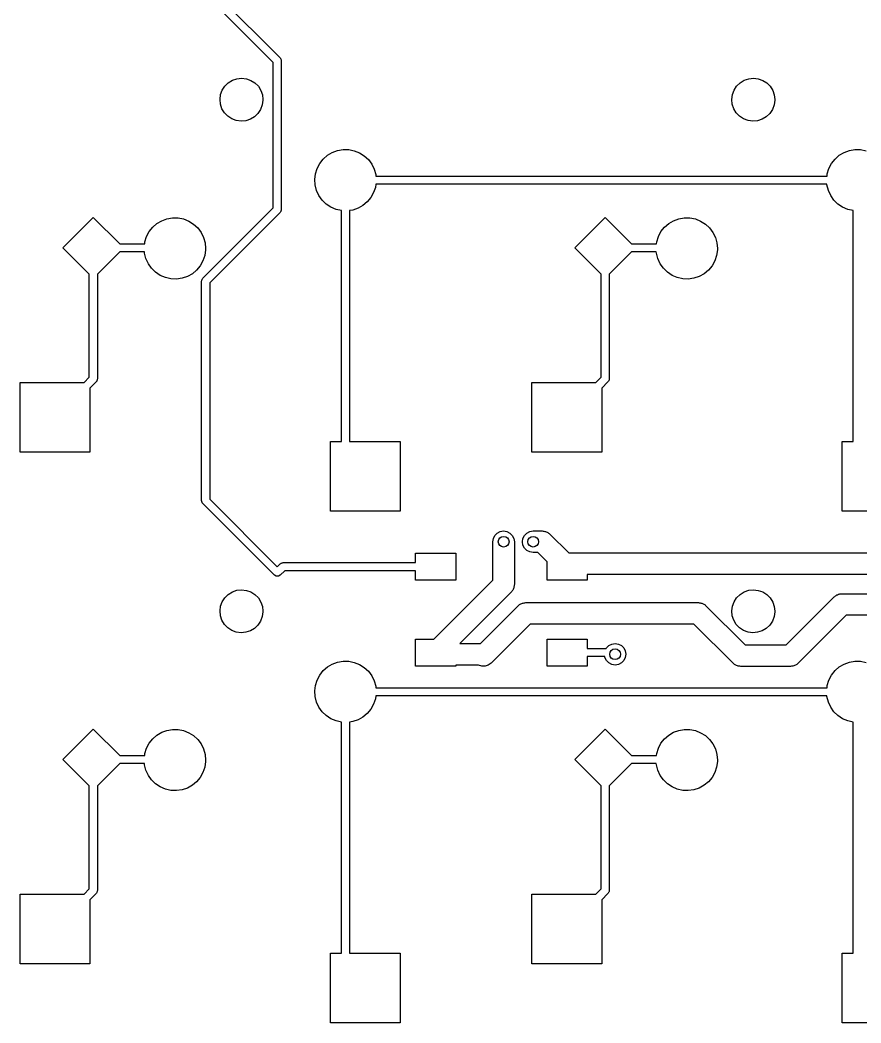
# Model space of a CAD drawing. Extents: x 62 to 250, y -152 to -58.
# Drawn here: x 61.67 to 92.97, y -152.41 to -115.07 of the extents above; entities that cross this region are included whole.
import ezdxf

# ---------------------------------------------------------------- set-up
doc = ezdxf.new("R2010")
doc.units = 0
doc.layers.add('BLACK', color=7, linetype='CONTINUOUS')

msp = doc.modelspace()

# ---------------------------------------------------------------- linework, layer by layer
at = {"layer": 'BLACK', "linetype": 'CONTINUOUS'}
for p, q in [((68.73, -113.857), (71.3531, -116.48)), ((71.097, -116.648), (68.4739, -114.025)), ((71.3531, -116.48), (71.3629, -116.497)), ((71.3629, -116.497), (71.3769, -116.511)), ((71.097, -122.061), (71.097, -116.648)), ((71.3769, -116.511), (71.382, -116.53)), ((71.382, -116.53), (71.3919, -116.547)), ((71.3919, -116.547), (71.3919, -116.567)), ((71.3919, -116.567), (71.397, -116.586)), ((71.397, -116.586), (71.397, -122.123)), ((69.5741, -117.309), (69.7429, -117.252)), ((69.7429, -117.252), (69.9203, -117.233)), ((69.9203, -117.233), (70.0974, -117.254)), ((88.6241, -117.309), (88.7929, -117.252)), ((88.7929, -117.252), (88.9703, -117.233)), ((88.9703, -117.233), (89.1474, -117.254)), ((69.1981, -117.678), (69.2948, -117.528)), ((69.2948, -117.528), (69.4222, -117.403)), ((69.4222, -117.403), (69.5741, -117.309)), ((70.0974, -117.254), (70.2654, -117.314)), ((70.2654, -117.314), (70.416, -117.41)), ((70.416, -117.41), (70.5417, -117.536)), ((70.5417, -117.536), (70.6362, -117.688)), ((88.2481, -117.678), (88.3448, -117.528)), ((88.3448, -117.528), (88.4722, -117.403)), ((88.4722, -117.403), (88.6241, -117.309)), ((89.1474, -117.254), (89.3154, -117.314)), ((89.3154, -117.314), (89.466, -117.41)), ((89.466, -117.41), (89.5917, -117.536)), ((89.5917, -117.536), (89.6862, -117.688)), ((69.1148, -118.022), (69.1371, -117.845)), ((69.1371, -117.845), (69.1981, -117.678)), ((70.6362, -117.688), (70.6948, -117.856)), ((70.6948, -117.856), (70.7147, -118.033)), ((88.1648, -118.022), (88.1871, -117.845)), ((88.1871, -117.845), (88.2481, -117.678)), ((89.6862, -117.688), (89.7448, -117.856)), ((89.7448, -117.856), (89.7647, -118.033)), ((69.1322, -118.2), (69.1148, -118.022)), ((69.1885, -118.369), (69.1322, -118.2)), ((69.2809, -118.521), (69.1885, -118.369)), ((70.6896, -118.232), (70.6262, -118.399)), ((70.7144, -118.056), (70.6896, -118.232)), ((70.7147, -118.033), (70.7144, -118.056)), ((88.1822, -118.2), (88.1648, -118.022)), ((88.2385, -118.369), (88.1822, -118.2)), ((88.3309, -118.521), (88.2385, -118.369)), ((89.7396, -118.232), (89.6762, -118.399)), ((89.7644, -118.056), (89.7396, -118.232)), ((89.7647, -118.033), (89.7644, -118.056)), ((69.4048, -118.65), (69.2809, -118.521)), ((69.554, -118.747), (69.4048, -118.65)), ((70.3984, -118.671), (70.2452, -118.762)), ((70.5276, -118.548), (70.3984, -118.671)), ((70.6262, -118.399), (70.5276, -118.548)), ((88.4548, -118.65), (88.3309, -118.521)), ((88.604, -118.747), (88.4548, -118.65)), ((89.4484, -118.671), (89.2952, -118.762)), ((89.5776, -118.548), (89.4484, -118.671)), ((89.6762, -118.399), (89.5776, -118.548)), ((69.7212, -118.81), (69.554, -118.747)), ((69.898, -118.833), (69.7212, -118.81)), ((70.0756, -118.817), (69.898, -118.833)), ((70.2452, -118.762), (70.0756, -118.817)), ((88.7712, -118.81), (88.604, -118.747)), ((88.948, -118.833), (88.7712, -118.81)), ((89.1256, -118.817), (88.948, -118.833)), ((89.2952, -118.762), (89.1256, -118.817)), ((72.9579, -120.244), (73.1152, -120.106)), ((73.1152, -120.106), (73.2949, -119.999)), ((73.2949, -119.999), (73.4912, -119.927)), ((73.4912, -119.927), (73.6973, -119.892)), ((73.6973, -119.892), (73.9065, -119.894)), ((73.9065, -119.894), (74.1116, -119.935)), ((74.1116, -119.935), (74.3059, -120.013)), ((74.3059, -120.013), (74.4828, -120.124)), ((74.4828, -120.124), (74.6364, -120.266)), ((92.0079, -120.244), (92.1652, -120.106)), ((92.1652, -120.106), (92.3449, -119.999)), ((92.3449, -119.999), (92.5412, -119.927)), ((92.5412, -119.927), (92.7473, -119.892)), ((92.7473, -119.892), (92.9565, -119.894)), ((92.9565, -119.894), (93.1616, -119.935)), ((72.669, -120.793), (72.731, -120.594)), ((72.731, -120.594), (72.8284, -120.408)), ((72.8284, -120.408), (72.9579, -120.244)), ((74.6364, -120.266), (74.7616, -120.434)), ((74.7616, -120.434), (74.8541, -120.621)), ((91.719, -120.793), (91.781, -120.594)), ((91.781, -120.594), (91.8784, -120.408)), ((91.8784, -120.408), (92.0079, -120.244)), ((72.6444, -121.001), (72.669, -120.793)), ((74.8541, -120.621), (74.9109, -120.823)), ((74.9109, -120.823), (74.9162, -120.881)), ((74.9162, -120.881), (91.7086, -120.881)), ((91.7086, -120.881), (91.719, -120.793)), ((72.6581, -121.21), (72.6444, -121.001)), ((72.7096, -121.413), (72.6581, -121.21)), ((74.8984, -121.298), (74.8312, -121.496)), ((74.9154, -121.181), (74.8984, -121.298)), ((91.7062, -121.181), (74.9154, -121.181)), ((91.7081, -121.21), (91.7062, -121.181)), ((91.7596, -121.413), (91.7081, -121.21)), ((72.7971, -121.602), (72.7096, -121.413)), ((72.9179, -121.773), (72.7971, -121.602)), ((74.729, -121.678), (74.5952, -121.839)), ((74.8312, -121.496), (74.729, -121.678)), ((91.8471, -121.603), (91.7596, -121.413)), ((91.9679, -121.773), (91.8471, -121.603)), ((68.4739, -124.684), (71.097, -122.061)), ((73.0677, -121.919), (72.9179, -121.773)), ((73.2416, -122.035), (73.0677, -121.919)), ((73.4338, -122.118), (73.2416, -122.035)), ((74.2519, -122.075), (74.0538, -122.142)), ((74.4344, -121.973), (74.2519, -122.075)), ((74.5952, -121.839), (74.4344, -121.973)), ((92.1177, -121.919), (91.9679, -121.773)), ((92.2916, -122.035), (92.1177, -121.919)), ((92.4838, -122.118), (92.2916, -122.035)), ((63.2679, -123.549), (64.3993, -122.417)), ((64.3993, -122.417), (65.3807, -123.399)), ((66.9449, -122.539), (67.1412, -122.467)), ((67.1412, -122.467), (67.3473, -122.432)), ((67.3473, -122.432), (67.5565, -122.434)), ((67.5565, -122.434), (67.7616, -122.475)), ((67.7616, -122.475), (67.9559, -122.553)), ((71.3531, -122.229), (68.73, -124.852)), ((71.3629, -122.212), (71.3531, -122.229)), ((71.3769, -122.198), (71.3629, -122.212)), ((71.382, -122.179), (71.3769, -122.198)), ((71.3919, -122.162), (71.382, -122.179)), ((71.397, -122.123), (71.3919, -122.142)), ((71.3919, -122.142), (71.3919, -122.162)), ((73.637, -122.164), (73.4338, -122.118)), ((73.637, -130.761), (73.637, -122.164)), ((74.0538, -122.142), (73.937, -122.159)), ((73.937, -122.159), (73.937, -130.761)), ((82.3179, -123.549), (83.4493, -122.417)), ((83.4493, -122.417), (84.4307, -123.399)), ((85.9949, -122.539), (86.1912, -122.467)), ((86.1912, -122.467), (86.3973, -122.432)), ((86.3973, -122.432), (86.6065, -122.434)), ((86.6065, -122.434), (86.8116, -122.475)), ((86.8116, -122.475), (87.0059, -122.553)), ((92.687, -122.164), (92.4838, -122.118)), ((92.687, -130.761), (92.687, -122.164)), ((66.4784, -122.948), (66.6079, -122.784)), ((66.6079, -122.784), (66.7652, -122.646)), ((66.7652, -122.646), (66.9449, -122.539)), ((67.9559, -122.553), (68.1328, -122.664)), ((68.1328, -122.664), (68.2864, -122.806)), ((68.2864, -122.806), (68.4116, -122.974)), ((85.5284, -122.948), (85.6579, -122.784)), ((85.6579, -122.784), (85.8152, -122.646)), ((85.8152, -122.646), (85.9949, -122.539)), ((87.0059, -122.553), (87.1828, -122.664)), ((87.1828, -122.664), (87.3364, -122.806)), ((87.3364, -122.806), (87.4616, -122.974)), ((66.319, -123.333), (66.381, -123.134)), ((66.381, -123.134), (66.4784, -122.948)), ((68.4116, -122.974), (68.5041, -123.161)), ((68.5041, -123.161), (68.5609, -123.363)), ((85.369, -123.333), (85.431, -123.134)), ((85.431, -123.134), (85.5284, -122.948)), ((87.4616, -122.974), (87.5541, -123.161)), ((87.5541, -123.161), (87.6109, -123.363)), ((64.2493, -124.53), (63.2679, -123.549)), ((65.3807, -123.399), (66.3112, -123.399)), ((66.3112, -123.399), (66.319, -123.333)), ((68.5609, -123.363), (68.58, -123.571)), ((68.58, -123.571), (68.5784, -123.631)), ((83.2993, -124.53), (82.3179, -123.549)), ((84.4307, -123.399), (85.3612, -123.399)), ((85.3612, -123.399), (85.369, -123.333)), ((87.6109, -123.363), (87.63, -123.571)), ((87.63, -123.571), (87.6284, -123.631)), ((65.3807, -123.699), (64.5493, -124.53)), ((66.3047, -123.699), (65.3807, -123.699)), ((66.3081, -123.75), (66.3047, -123.699)), ((66.3596, -123.953), (66.3081, -123.75)), ((66.4471, -124.142), (66.3596, -123.953)), ((68.5484, -123.838), (68.4812, -124.036)), ((68.5784, -123.631), (68.5484, -123.838)), ((84.4307, -123.699), (83.5993, -124.53)), ((85.3547, -123.699), (84.4307, -123.699)), ((85.3581, -123.75), (85.3547, -123.699)), ((85.4096, -123.953), (85.3581, -123.75)), ((85.4971, -124.143), (85.4096, -123.953)), ((87.5984, -123.838), (87.5312, -124.036)), ((87.6284, -123.631), (87.5984, -123.838)), ((66.5679, -124.313), (66.4471, -124.142)), ((66.7177, -124.459), (66.5679, -124.313)), ((68.379, -124.218), (68.2452, -124.379)), ((68.4812, -124.036), (68.379, -124.218)), ((85.6179, -124.313), (85.4971, -124.143)), ((85.7677, -124.459), (85.6179, -124.313)), ((87.429, -124.218), (87.2952, -124.379)), ((87.5312, -124.036), (87.429, -124.218)), ((64.2493, -128.372), (64.2493, -124.53)), ((64.5493, -124.53), (64.5493, -128.434)), ((66.8916, -124.575), (66.7177, -124.459)), ((67.0838, -124.658), (66.8916, -124.575)), ((67.2878, -124.704), (67.0838, -124.658)), ((67.4968, -124.712), (67.2878, -124.704)), ((67.7038, -124.682), (67.4968, -124.712)), ((67.9019, -124.615), (67.7038, -124.682)), ((68.0844, -124.513), (67.9019, -124.615)), ((68.2452, -124.379), (68.0844, -124.513)), ((68.445, -124.734), (68.4501, -124.715)), ((68.4501, -124.715), (68.4641, -124.701)), ((68.4641, -124.701), (68.4739, -124.684)), ((83.2993, -128.372), (83.2993, -124.53)), ((83.5993, -124.53), (83.5993, -128.434)), ((85.9416, -124.575), (85.7677, -124.459)), ((86.1338, -124.658), (85.9416, -124.575)), ((86.3378, -124.704), (86.1338, -124.658)), ((86.5468, -124.712), (86.3378, -124.704)), ((86.7538, -124.682), (86.5468, -124.712)), ((86.9519, -124.615), (86.7538, -124.682)), ((87.1344, -124.513), (86.9519, -124.615)), ((87.2952, -124.379), (87.1344, -124.513)), ((68.43, -124.79), (68.4351, -124.771)), ((68.43, -132.969), (68.43, -124.79)), ((68.4351, -124.751), (68.445, -124.734)), ((68.4351, -124.771), (68.4351, -124.751)), ((68.73, -124.852), (68.73, -132.907)), ((64.0599, -128.561), (64.2493, -128.372)), ((64.5493, -128.434), (64.5442, -128.453)), ((64.5442, -128.453), (64.5442, -128.473)), ((83.1099, -128.561), (83.2993, -128.372)), ((83.5993, -128.434), (83.5942, -128.453)), ((83.5942, -128.453), (83.5942, -128.473)), ((61.672, -131.161), (61.672, -128.561)), ((61.672, -128.561), (64.0599, -128.561)), ((64.5053, -128.54), (64.272, -128.773)), ((64.272, -128.773), (64.272, -131.161)), ((64.5152, -128.523), (64.5053, -128.54)), ((64.5292, -128.509), (64.5152, -128.523)), ((64.5343, -128.49), (64.5292, -128.509)), ((64.5442, -128.473), (64.5343, -128.49)), ((80.722, -131.161), (80.722, -128.561)), ((80.722, -128.561), (83.1099, -128.561)), ((83.5553, -128.54), (83.322, -128.773)), ((83.322, -128.773), (83.322, -131.161)), ((83.5652, -128.523), (83.5553, -128.54)), ((83.5792, -128.509), (83.5652, -128.523)), ((83.5843, -128.49), (83.5792, -128.509)), ((83.5942, -128.473), (83.5843, -128.49)), ((73.222, -133.361), (73.222, -130.761)), ((73.222, -130.761), (73.637, -130.761)), ((73.937, -130.761), (75.822, -130.761)), ((75.822, -130.761), (75.822, -133.361)), ((92.272, -133.361), (92.272, -130.761)), ((92.272, -130.761), (92.687, -130.761)), ((64.272, -131.161), (61.672, -131.161)), ((83.322, -131.161), (80.722, -131.161)), ((68.73, -132.907), (71.247, -135.424)), ((68.4351, -132.988), (68.43, -132.969)), ((68.4351, -133.008), (68.4351, -132.988)), ((68.445, -133.025), (68.4351, -133.008)), ((68.4501, -133.044), (68.445, -133.025)), ((68.4641, -133.058), (68.4501, -133.044)), ((68.4739, -133.075), (68.4641, -133.058)), ((71.1409, -135.742), (68.4739, -133.075)), ((75.822, -133.361), (73.222, -133.361)), ((94.872, -133.361), (92.272, -133.361)), ((79.272, -134.493), (79.2916, -134.369)), ((79.2916, -134.369), (79.3484, -134.258)), ((79.3484, -134.258), (79.4369, -134.169)), ((79.4369, -134.169), (79.5484, -134.113)), ((79.5484, -134.113), (79.672, -134.093)), ((79.672, -134.093), (79.7956, -134.113)), ((79.7956, -134.113), (79.9071, -134.169)), ((79.9071, -134.169), (79.9956, -134.258)), ((79.9956, -134.258), (80.0524, -134.369)), ((80.0524, -134.369), (80.072, -134.493)), ((80.372, -134.493), (80.3916, -134.369)), ((80.3916, -134.369), (80.4484, -134.258)), ((80.4484, -134.258), (80.5369, -134.169)), ((80.5369, -134.169), (80.6484, -134.113)), ((80.6484, -134.113), (80.772, -134.093)), ((80.772, -134.093), (81.109, -134.093)), ((81.109, -134.093), (81.1401, -134.098)), ((81.1401, -134.098), (81.1716, -134.098)), ((81.1716, -134.098), (81.2015, -134.108)), ((81.2015, -134.108), (81.2326, -134.113)), ((81.2326, -134.113), (81.2607, -134.127)), ((81.2607, -134.127), (81.2906, -134.137)), ((81.2906, -134.137), (81.3161, -134.155)), ((81.3161, -134.155), (81.3441, -134.169)), ((81.3441, -134.169), (81.3664, -134.192)), ((81.3664, -134.192), (81.3918, -134.21)), ((81.3918, -134.21), (82.0937, -134.912)), ((79.272, -135.92), (79.272, -134.493)), ((80.072, -134.493), (80.072, -136.086)), ((80.3916, -134.617), (80.372, -134.493)), ((80.4484, -134.728), (80.3916, -134.617)), ((80.5369, -134.817), (80.4484, -134.728)), ((76.387, -135.271), (76.387, -134.921)), ((76.387, -134.921), (77.887, -134.921)), ((77.887, -134.921), (77.887, -135.921)), ((80.6484, -134.873), (80.5369, -134.817)), ((80.772, -134.893), (80.6484, -134.873)), ((80.9433, -134.893), (80.772, -134.893)), ((81.287, -135.237), (80.9433, -134.893)), ((82.0937, -134.912), (94.4623, -134.912)), ((71.247, -135.424), (71.3559, -135.315)), ((71.3559, -135.315), (71.373, -135.305)), ((71.373, -135.305), (71.387, -135.291)), ((71.387, -135.291), (71.4061, -135.286)), ((71.4061, -135.286), (71.4232, -135.276)), ((71.4232, -135.276), (71.4429, -135.276)), ((71.4429, -135.276), (71.462, -135.271)), ((71.462, -135.271), (76.387, -135.271)), ((81.287, -135.921), (81.287, -135.237)), ((71.2082, -135.781), (71.1409, -135.742)), ((71.2858, -135.781), (71.2082, -135.781)), ((71.3531, -135.742), (71.2858, -135.781)), ((71.5241, -135.571), (71.3531, -135.742)), ((76.387, -135.571), (71.5241, -135.571)), ((76.387, -135.921), (76.387, -135.571)), ((77.887, -135.921), (76.387, -135.921)), ((77.0713, -138.121), (79.272, -135.92)), ((82.787, -135.921), (81.287, -135.921)), ((94.628, -135.712), (82.787, -135.712)), ((82.787, -135.712), (82.787, -135.921)), ((69.7429, -136.302), (69.9203, -136.283)), ((69.9203, -136.283), (70.0974, -136.304)), ((80.0099, -136.293), (79.9956, -136.321)), ((80.0284, -136.268), (80.0099, -136.293)), ((80.0381, -136.238), (80.0284, -136.268)), ((80.0524, -136.21), (80.0381, -136.238)), ((80.0573, -136.179), (80.0524, -136.21)), ((80.0671, -136.149), (80.0573, -136.179)), ((80.072, -136.086), (80.0671, -136.117)), ((80.0671, -136.117), (80.0671, -136.149)), ((88.7929, -136.302), (88.9703, -136.283)), ((88.9703, -136.283), (89.1474, -136.304)), ((69.1981, -136.728), (69.2948, -136.578)), ((69.2948, -136.578), (69.4222, -136.453)), ((69.4222, -136.453), (69.5741, -136.359)), ((69.5741, -136.359), (69.7429, -136.302)), ((70.0974, -136.304), (70.2654, -136.364)), ((70.2654, -136.364), (70.416, -136.46)), ((70.416, -136.46), (70.5417, -136.586)), ((70.5417, -136.586), (70.6362, -136.738)), ((79.9548, -136.369), (78.0397, -138.284)), ((79.9733, -136.343), (79.9548, -136.369)), ((79.9956, -136.321), (79.9733, -136.343)), ((88.2481, -136.728), (88.3448, -136.578)), ((88.3448, -136.578), (88.4722, -136.453)), ((88.4722, -136.453), (88.6241, -136.359)), ((88.6241, -136.359), (88.7929, -136.302)), ((89.1474, -136.304), (89.3154, -136.364)), ((89.3154, -136.364), (89.466, -136.46)), ((89.466, -136.46), (89.5917, -136.586)), ((89.5917, -136.586), (89.6862, -136.738)), ((90.1843, -138.337), (91.9722, -136.549)), ((91.9722, -136.549), (91.9976, -136.531)), ((91.9976, -136.531), (92.0199, -136.508)), ((92.0199, -136.508), (92.0479, -136.494)), ((92.0479, -136.494), (92.0734, -136.476)), ((92.0734, -136.476), (92.1033, -136.466)), ((92.1033, -136.466), (92.1314, -136.452)), ((92.1314, -136.452), (92.1625, -136.447)), ((92.1625, -136.447), (92.1924, -136.437)), ((92.1924, -136.437), (92.2239, -136.437)), ((92.2239, -136.437), (92.255, -136.432)), ((92.255, -136.432), (96.446, -136.432)), ((69.1148, -137.072), (69.1371, -136.895)), ((69.1371, -136.895), (69.1981, -136.728)), ((70.6362, -136.738), (70.6948, -136.906)), ((70.6948, -136.906), (70.7147, -137.083)), ((78.8073, -138.284), (80.2142, -136.877)), ((80.2142, -136.877), (80.2396, -136.859)), ((80.2396, -136.859), (80.2619, -136.836)), ((80.2619, -136.836), (80.2899, -136.822)), ((80.2899, -136.822), (80.3154, -136.804)), ((80.3154, -136.804), (80.3453, -136.794)), ((80.3453, -136.794), (80.3734, -136.78)), ((80.3734, -136.78), (80.4045, -136.775)), ((80.4045, -136.775), (80.4344, -136.765)), ((80.4344, -136.765), (80.4659, -136.765)), ((80.4659, -136.765), (80.497, -136.76)), ((80.497, -136.76), (86.9201, -136.76)), ((86.9201, -136.76), (86.9512, -136.765)), ((86.9512, -136.765), (86.9827, -136.765)), ((86.9827, -136.765), (87.0126, -136.775)), ((87.0126, -136.775), (87.0437, -136.78)), ((87.0437, -136.78), (87.0718, -136.794)), ((87.0718, -136.794), (87.1017, -136.804)), ((87.1017, -136.804), (87.1272, -136.822)), ((87.1272, -136.822), (87.1552, -136.836)), ((87.1552, -136.836), (87.1775, -136.859)), ((87.1775, -136.859), (87.203, -136.877)), ((87.203, -136.877), (88.6628, -138.337)), ((88.1648, -137.072), (88.1871, -136.895)), ((88.1871, -136.895), (88.2481, -136.728)), ((89.6862, -136.738), (89.7448, -136.906)), ((89.7448, -136.906), (89.7647, -137.083)), ((69.1322, -137.25), (69.1148, -137.072)), ((69.1885, -137.419), (69.1322, -137.25)), ((70.6896, -137.282), (70.6262, -137.449)), ((70.7144, -137.106), (70.6896, -137.282)), ((70.7147, -137.083), (70.7144, -137.106)), ((88.1822, -137.25), (88.1648, -137.072)), ((88.2385, -137.419), (88.1822, -137.25)), ((89.7396, -137.282), (89.6762, -137.449)), ((89.7644, -137.106), (89.7396, -137.282)), ((89.7647, -137.083), (89.7644, -137.106)), ((92.4207, -137.232), (90.6328, -139.02)), ((96.2803, -137.232), (92.4207, -137.232)), ((69.2809, -137.571), (69.1885, -137.419)), ((69.4048, -137.7), (69.2809, -137.571)), ((69.554, -137.797), (69.4048, -137.7)), ((70.3984, -137.721), (70.2452, -137.812)), ((70.5276, -137.598), (70.3984, -137.721)), ((70.6262, -137.449), (70.5276, -137.598)), ((80.6627, -137.56), (79.2028, -139.02)), ((86.7544, -137.56), (80.6627, -137.56)), ((88.2143, -139.02), (86.7544, -137.56)), ((88.3309, -137.571), (88.2385, -137.419)), ((88.4548, -137.7), (88.3309, -137.571)), ((88.604, -137.797), (88.4548, -137.7)), ((89.4484, -137.721), (89.2952, -137.812)), ((89.5776, -137.598), (89.4484, -137.721)), ((89.6762, -137.449), (89.5776, -137.598)), ((69.7212, -137.86), (69.554, -137.797)), ((69.898, -137.883), (69.7212, -137.86)), ((70.0756, -137.867), (69.898, -137.883)), ((70.2452, -137.812), (70.0756, -137.867)), ((76.387, -139.121), (76.387, -138.121)), ((76.387, -138.121), (77.0713, -138.121)), ((81.287, -139.121), (81.287, -138.121)), ((81.287, -138.121), (82.787, -138.121)), ((82.787, -138.121), (82.787, -138.471)), ((88.7712, -137.86), (88.604, -137.797)), ((88.948, -137.883), (88.7712, -137.86)), ((89.1256, -137.867), (88.948, -137.883)), ((89.2952, -137.812), (89.1256, -137.867)), ((78.0397, -138.284), (78.8073, -138.284)), ((82.787, -138.471), (83.4851, -138.471)), ((83.4851, -138.471), (83.4964, -138.449)), ((83.4964, -138.449), (83.5849, -138.36)), ((83.5849, -138.36), (83.6964, -138.304)), ((83.6964, -138.304), (83.82, -138.284)), ((83.82, -138.284), (83.9436, -138.304)), ((83.9436, -138.304), (84.0551, -138.36)), ((84.0551, -138.36), (84.1436, -138.449)), ((84.1436, -138.449), (84.2004, -138.56)), ((88.6628, -138.337), (90.1843, -138.337)), ((83.4338, -138.771), (82.787, -138.771)), ((82.787, -138.771), (82.787, -139.121)), ((83.4396, -138.808), (83.4338, -138.771)), ((83.4964, -138.919), (83.4396, -138.808)), ((84.2004, -138.808), (84.1436, -138.919)), ((84.2004, -138.56), (84.22, -138.684)), ((84.22, -138.684), (84.2004, -138.808)), ((72.9579, -139.294), (73.1152, -139.156)), ((73.1152, -139.156), (73.2949, -139.049)), ((73.2949, -139.049), (73.4912, -138.977)), ((73.4912, -138.977), (73.6973, -138.942)), ((73.6973, -138.942), (73.9065, -138.944)), ((73.9065, -138.944), (74.1116, -138.985)), ((74.1116, -138.985), (74.3059, -139.063)), ((74.3059, -139.063), (74.4828, -139.174)), ((74.4828, -139.174), (74.6364, -139.316)), ((77.887, -139.121), (76.387, -139.121)), ((78.7255, -139.084), (77.887, -139.084)), ((77.887, -139.084), (77.887, -139.121)), ((78.7384, -139.093), (78.7255, -139.084)), ((78.8574, -139.132), (78.7384, -139.093)), ((78.9826, -139.132), (78.8574, -139.132)), ((79.1016, -139.093), (78.9826, -139.132)), ((79.2028, -139.02), (79.1016, -139.093)), ((82.787, -139.121), (81.287, -139.121)), ((83.5849, -139.008), (83.4964, -138.919)), ((83.6964, -139.064), (83.5849, -139.008)), ((83.82, -139.084), (83.6964, -139.064)), ((83.9436, -139.064), (83.82, -139.084)), ((84.0551, -139.008), (83.9436, -139.064)), ((84.1436, -138.919), (84.0551, -139.008)), ((88.2397, -139.038), (88.2143, -139.02)), ((88.262, -139.061), (88.2397, -139.038)), ((88.29, -139.075), (88.262, -139.061)), ((88.3155, -139.093), (88.29, -139.075)), ((88.3455, -139.103), (88.3155, -139.093)), ((88.3735, -139.117), (88.3455, -139.103)), ((88.4046, -139.122), (88.3735, -139.117)), ((88.4345, -139.132), (88.4046, -139.122)), ((88.466, -139.132), (88.4345, -139.132)), ((88.4971, -139.137), (88.466, -139.132)), ((90.35, -139.137), (88.4971, -139.137)), ((90.3811, -139.132), (90.35, -139.137)), ((90.4126, -139.132), (90.3811, -139.132)), ((90.4425, -139.122), (90.4126, -139.132)), ((90.4736, -139.117), (90.4425, -139.122)), ((90.5017, -139.103), (90.4736, -139.117)), ((90.5316, -139.093), (90.5017, -139.103)), ((90.5571, -139.075), (90.5316, -139.093)), ((90.5851, -139.061), (90.5571, -139.075)), ((90.6074, -139.038), (90.5851, -139.061)), ((90.6328, -139.02), (90.6074, -139.038)), ((92.0079, -139.294), (92.1652, -139.156)), ((92.1652, -139.156), (92.3449, -139.049)), ((92.3449, -139.049), (92.5412, -138.977)), ((92.5412, -138.977), (92.7473, -138.942)), ((92.7473, -138.942), (92.9565, -138.944)), ((92.9565, -138.944), (93.1616, -138.985)), ((72.669, -139.843), (72.731, -139.644)), ((72.731, -139.644), (72.8284, -139.458)), ((72.8284, -139.458), (72.9579, -139.294)), ((74.6364, -139.316), (74.7616, -139.484)), ((74.7616, -139.484), (74.8541, -139.671)), ((91.719, -139.843), (91.781, -139.644)), ((91.781, -139.644), (91.8784, -139.458)), ((91.8784, -139.458), (92.0079, -139.294)), ((72.6444, -140.051), (72.669, -139.843)), ((74.8541, -139.671), (74.9109, -139.873)), ((74.9109, -139.873), (74.9162, -139.931)), ((74.9162, -139.931), (91.7086, -139.931)), ((91.7086, -139.931), (91.719, -139.843)), ((72.6581, -140.26), (72.6444, -140.051)), ((72.7096, -140.463), (72.6581, -140.26)), ((74.8984, -140.348), (74.8312, -140.546)), ((74.9154, -140.231), (74.8984, -140.348)), ((91.7062, -140.231), (74.9154, -140.231)), ((91.7081, -140.26), (91.7062, -140.231)), ((91.7596, -140.463), (91.7081, -140.26)), ((72.7971, -140.653), (72.7096, -140.463)), ((72.9179, -140.823), (72.7971, -140.653)), ((74.729, -140.728), (74.5952, -140.889)), ((74.8312, -140.546), (74.729, -140.728)), ((91.8471, -140.653), (91.7596, -140.463)), ((91.9679, -140.823), (91.8471, -140.653)), ((73.0677, -140.969), (72.9179, -140.823)), ((73.2416, -141.085), (73.0677, -140.969)), ((73.4338, -141.168), (73.2416, -141.085)), ((74.2519, -141.125), (74.0538, -141.192)), ((74.4344, -141.023), (74.2519, -141.125)), ((74.5952, -140.889), (74.4344, -141.023)), ((92.1177, -140.969), (91.9679, -140.823)), ((92.2916, -141.085), (92.1177, -140.969)), ((92.4838, -141.168), (92.2916, -141.085)), ((63.2679, -142.599), (64.3993, -141.467)), ((64.3993, -141.467), (65.3807, -142.449)), ((66.9449, -141.589), (67.1412, -141.517)), ((67.1412, -141.517), (67.3473, -141.482)), ((67.3473, -141.482), (67.5565, -141.484)), ((67.5565, -141.484), (67.7616, -141.525)), ((73.637, -141.214), (73.4338, -141.168)), ((73.637, -149.811), (73.637, -141.214)), ((74.0538, -141.192), (73.937, -141.209)), ((73.937, -141.209), (73.937, -149.811)), ((82.3179, -142.599), (83.4493, -141.467)), ((83.4493, -141.467), (84.4307, -142.449)), ((85.9949, -141.589), (86.1912, -141.517)), ((86.1912, -141.517), (86.3973, -141.482)), ((86.3973, -141.482), (86.6065, -141.484)), ((86.6065, -141.484), (86.8116, -141.525)), ((92.687, -141.214), (92.4838, -141.168)), ((92.687, -149.811), (92.687, -141.214)), ((66.4784, -141.998), (66.6079, -141.834)), ((66.6079, -141.834), (66.7652, -141.696)), ((66.7652, -141.696), (66.9449, -141.589)), ((67.7616, -141.525), (67.9559, -141.603)), ((67.9559, -141.603), (68.1328, -141.714)), ((68.1328, -141.714), (68.2864, -141.856)), ((68.2864, -141.856), (68.4116, -142.024)), ((85.5284, -141.998), (85.6579, -141.834)), ((85.6579, -141.834), (85.8152, -141.696)), ((85.8152, -141.696), (85.9949, -141.589)), ((86.8116, -141.525), (87.0059, -141.603)), ((87.0059, -141.603), (87.1828, -141.714)), ((87.1828, -141.714), (87.3364, -141.856)), ((87.3364, -141.856), (87.4616, -142.024)), ((66.319, -142.383), (66.381, -142.184)), ((66.381, -142.184), (66.4784, -141.998)), ((68.4116, -142.024), (68.5041, -142.211)), ((68.5041, -142.211), (68.5609, -142.413)), ((85.369, -142.383), (85.431, -142.184)), ((85.431, -142.184), (85.5284, -141.998)), ((87.4616, -142.024), (87.5541, -142.211)), ((87.5541, -142.211), (87.6109, -142.413)), ((64.2493, -143.58), (63.2679, -142.599)), ((65.3807, -142.449), (66.3112, -142.449)), ((66.3112, -142.449), (66.319, -142.383)), ((68.5609, -142.413), (68.58, -142.621)), ((68.58, -142.621), (68.5784, -142.681)), ((83.2993, -143.58), (82.3179, -142.599)), ((84.4307, -142.449), (85.3612, -142.449)), ((85.3612, -142.449), (85.369, -142.383)), ((87.6109, -142.413), (87.63, -142.621)), ((87.63, -142.621), (87.6284, -142.681)), ((65.3807, -142.749), (64.5493, -143.58)), ((66.3047, -142.749), (65.3807, -142.749)), ((66.3081, -142.8), (66.3047, -142.749)), ((66.3596, -143.003), (66.3081, -142.8)), ((66.4471, -143.192), (66.3596, -143.003)), ((68.5484, -142.888), (68.4812, -143.086)), ((68.5784, -142.681), (68.5484, -142.888)), ((84.4307, -142.749), (83.5993, -143.58)), ((85.3547, -142.749), (84.4307, -142.749)), ((85.3581, -142.8), (85.3547, -142.749)), ((85.4096, -143.003), (85.3581, -142.8)), ((85.4971, -143.192), (85.4096, -143.003)), ((87.5984, -142.888), (87.5312, -143.086)), ((87.6284, -142.681), (87.5984, -142.888)), ((66.5679, -143.363), (66.4471, -143.192)), ((66.7177, -143.509), (66.5679, -143.363)), ((68.379, -143.268), (68.2452, -143.429)), ((68.4812, -143.086), (68.379, -143.268)), ((85.6179, -143.363), (85.4971, -143.192)), ((85.7677, -143.509), (85.6179, -143.363)), ((87.429, -143.268), (87.2952, -143.429)), ((87.5312, -143.086), (87.429, -143.268)), ((64.2493, -147.422), (64.2493, -143.58)), ((64.5493, -143.58), (64.5493, -147.484)), ((66.8916, -143.625), (66.7177, -143.509)), ((67.0838, -143.708), (66.8916, -143.625)), ((67.2878, -143.754), (67.0838, -143.708)), ((67.4968, -143.762), (67.2878, -143.754)), ((67.7038, -143.732), (67.4968, -143.762)), ((67.9019, -143.665), (67.7038, -143.732)), ((68.0844, -143.563), (67.9019, -143.665)), ((68.2452, -143.429), (68.0844, -143.563)), ((83.2993, -147.422), (83.2993, -143.58)), ((83.5993, -143.58), (83.5993, -147.484)), ((85.9416, -143.625), (85.7677, -143.509)), ((86.1338, -143.708), (85.9416, -143.625)), ((86.3378, -143.754), (86.1338, -143.708)), ((86.5468, -143.762), (86.3378, -143.754)), ((86.7538, -143.732), (86.5468, -143.762)), ((86.9519, -143.665), (86.7538, -143.732)), ((87.1344, -143.563), (86.9519, -143.665)), ((87.2952, -143.429), (87.1344, -143.563)), ((64.0599, -147.611), (64.2493, -147.422)), ((64.5493, -147.484), (64.5442, -147.503)), ((83.1099, -147.611), (83.2993, -147.422)), ((83.5993, -147.484), (83.5942, -147.503)), ((61.672, -150.211), (61.672, -147.611)), ((61.672, -147.611), (64.0599, -147.611)), ((64.5053, -147.59), (64.272, -147.823)), ((64.272, -147.823), (64.272, -150.211)), ((64.5152, -147.573), (64.5053, -147.59)), ((64.5292, -147.559), (64.5152, -147.573)), ((64.5343, -147.54), (64.5292, -147.559)), ((64.5442, -147.523), (64.5343, -147.54)), ((64.5442, -147.503), (64.5442, -147.523)), ((80.722, -150.211), (80.722, -147.611)), ((80.722, -147.611), (83.1099, -147.611)), ((83.5553, -147.59), (83.322, -147.823)), ((83.322, -147.823), (83.322, -150.211)), ((83.5652, -147.573), (83.5553, -147.59)), ((83.5792, -147.559), (83.5652, -147.573)), ((83.5843, -147.54), (83.5792, -147.559)), ((83.5942, -147.523), (83.5843, -147.54)), ((83.5942, -147.503), (83.5942, -147.523)), ((73.222, -152.411), (73.222, -149.811)), ((73.222, -149.811), (73.637, -149.811)), ((73.937, -149.811), (75.822, -149.811)), ((75.822, -149.811), (75.822, -152.411)), ((92.272, -152.411), (92.272, -149.811)), ((92.272, -149.811), (92.687, -149.811)), ((64.272, -150.211), (61.672, -150.211)), ((83.322, -150.211), (80.722, -150.211)), ((75.822, -152.411), (73.222, -152.411)), ((94.872, -152.411), (92.272, -152.411))]:
    msp.add_line(p, q, dxfattribs=at)
at = {"layer": 'BLACK'}
for centre in [(79.672, -134.493), (80.772, -134.493), (83.82, -138.684)]:
    msp.add_circle(centre, 0.2, dxfattribs=at)

doc.saveas('drawing.dxf')
